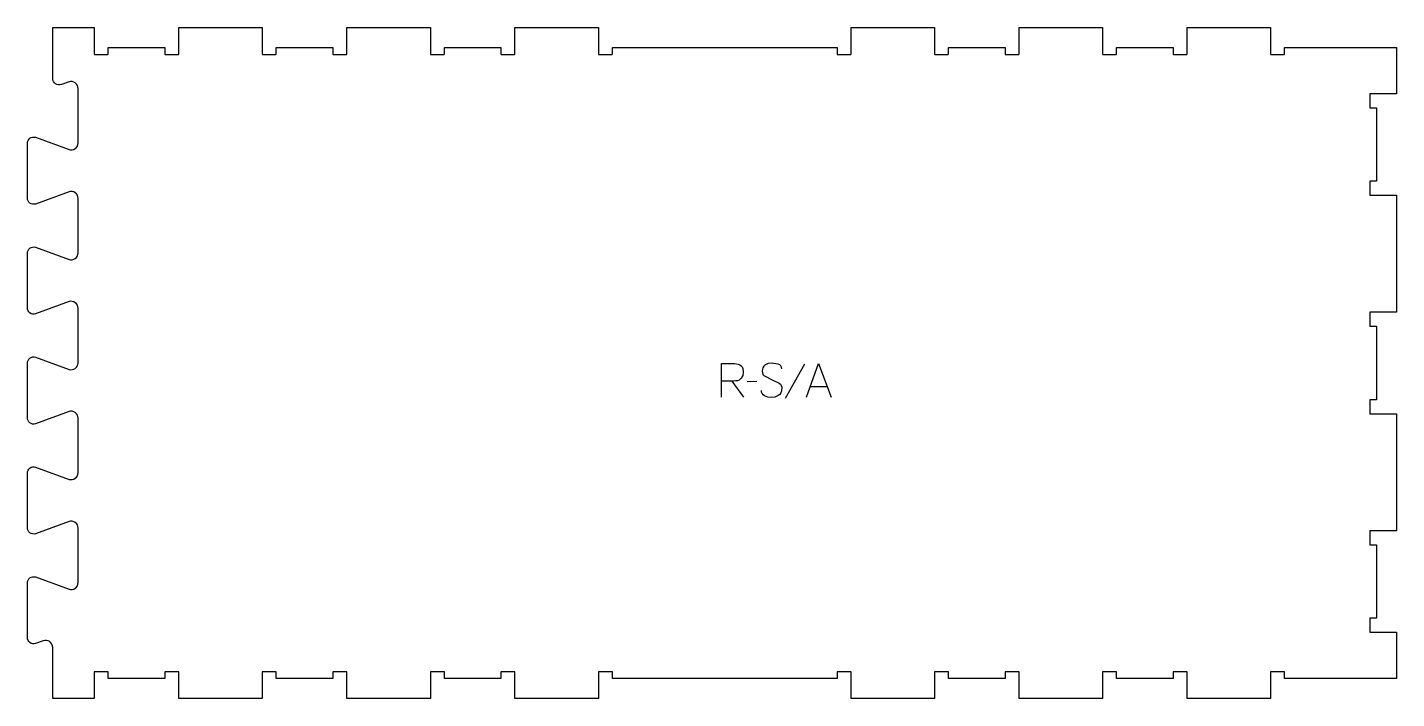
# Model space of a CAD drawing. Header units: millimetres. Extents: x -617 to 605, y -299 to 300.
import ezdxf

# ---------------------------------------------------------------- set-up
doc = ezdxf.new("R2010")
doc.units = ezdxf.units.MM
doc.layers.add('1_ANYTOOL_1MMDEEP_LABELS_S', color=2, linetype='Continuous', true_color=0xffff00)
doc.layers.add('4_ANYTOOL_CUTTHROUGH_OUTSI', color=5, linetype='Continuous', true_color=0x0000ff)

msp = doc.modelspace()

# ---------------------------------------------------------------- linework, layer by layer
at = {"layer": '1_ANYTOOL_1MMDEEP_LABELS_S'}
for p, q in [((77, -0.5), (59.8, -31.2)), ((12, -15.6), (22.5, -30)), ((34.5, -16.1), (25.7, -16.2)), ((82.2, -20.4), (97.1, -20.4))]:
    msp.add_line(p, q, dxfattribs=at)
for points in [[(3, -30), (3, 0), (14.4, 0), (17.9, -0.5), (19.2, -1.1), (20.3, -2), (21.2, -3.1), (21.8, -4.4), (22.3, -7.8), (21.9, -10.6), (20.5, -13), (19.6, -14.1), (18.5, -14.8), (17.2, -15.3), (15.8, -15.5), (14, -15.6), (12, -15.6), (3.1, -15.6)], [(56.7, -4.6), (56.5, -3.2), (55.9, -2.1), (54.9, -1.2), (53.4, -0.6), (47.3, 0.3), (44.4, -0.1), (41.7, -1.5), (40.6, -2.5), (39.8, -3.7), (39.4, -5.1), (39.2, -6.7), (39.4, -8.3), (39.9, -9.7), (40.8, -10.8), (48.2, -14.6), (54.3, -17.5), (55.4, -18.5), (56.2, -19.7), (56.6, -21.2), (56.4, -24.7), (55.7, -26.2), (54.8, -27.5), (53.5, -28.5), (50.5, -29.9), (47.3, -30.3), (44.1, -30), (41.2, -28.8), (40, -27.9), (39.2, -26.8), (38.7, -25.6), (38.5, -24.1)], [(78.7, -30), (89.6, 0), (100.7, -30)]]:
    msp.add_lwpolyline(points, dxfattribs=at)
at = {"layer": '4_ANYTOOL_CUTTHROUGH_OUTSI'}
msp.add_lwpolyline([(-594, -253.1, 0.522088), (-602.5, -247.3), (-609.3, -249.8, -0.501976), (-616.7, -244.3), (-616.7, -195.8, -0.501976), (-609.3, -190.3), (-579.5, -201.3, 0.503222), (-571.4, -195.3), (-571.4, -146.8, 0.503225), (-579.5, -140.8), (-609.3, -151.8, -0.501976), (-616.7, -146.3), (-616.7, -97.8, -0.501976), (-609.3, -92.3), (-579.5, -103.3, 0.503222), (-571.4, -97.3), (-571.4, -48.8, 0.503225), (-579.5, -42.8), (-609.3, -53.8, -0.501976), (-616.7, -48.3), (-616.7, 0.2, -0.501976), (-609.3, 5.7), (-579.5, -5.3, 0.503222), (-571.4, 0.7), (-571.4, 49.2, 0.503225), (-579.5, 55.2), (-609.3, 44.2, -0.501976), (-616.7, 49.7), (-616.7, 98.2, -0.501976), (-609.3, 103.7), (-579.5, 92.7, 0.503222), (-571.4, 98.7), (-571.4, 147.2, 0.503225), (-579.5, 153.2), (-609.3, 142.2, -0.501976), (-616.7, 147.7), (-616.7, 196.2, -0.501976), (-609.3, 201.7), (-579.5, 190.7, 0.503222), (-571.4, 196.7), (-571.4, 245.2, 0.503225), (-579.5, 251.2), (-586.3, 248.7, -0.522087), (-594, 254.1), (-594, 299.7), (-557, 299.7), (-557, 276, 0.414214), (-556.8, 275.7), (-544.8, 275.7, 0.414214), (-544.5, 276), (-544.5, 281.7), (-494, 281.7), (-494, 276, 0.414214), (-493.8, 275.7), (-481.8, 275.7, 0.414214), (-481.5, 276), (-481.5, 299.7), (-407, 299.7), (-407, 276, 0.414214), (-406.8, 275.7), (-394.8, 275.7, 0.414214), (-394.5, 276), (-394.5, 281.7), (-344, 281.7), (-344, 276, 0.414214), (-343.8, 275.7), (-331.8, 275.7, 0.414214), (-331.5, 276), (-331.5, 299.7), (-257, 299.7), (-257, 276, 0.414214), (-256.8, 275.7), (-244.8, 275.7, 0.414214), (-244.5, 276), (-244.5, 281.7), (-194, 281.7), (-194, 276, 0.414214), (-193.8, 275.7), (-181.8, 275.7, 0.414214), (-181.5, 276), (-181.5, 299.7), (-107, 299.7), (-107, 276, 0.414214), (-106.8, 275.7), (-94.8, 275.7, 0.414214), (-94.5, 276), (-94.5, 281.7), (106, 281.7), (106, 276, 0.414214), (106.2, 275.7), (118.2, 275.7, 0.414214), (118.5, 276), (118.5, 299.7), (193, 299.7), (193, 276, 0.414214), (193.2, 275.7), (205.2, 275.7, 0.414214), (205.5, 276), (205.5, 281.7), (256, 281.7), (256, 276, 0.414214), (256.2, 275.7), (268.2, 275.7, 0.414214), (268.5, 276), (268.5, 299.7), (343, 299.7), (343, 276, 0.414214), (343.2, 275.7), (355.2, 275.7, 0.414214), (355.5, 276), (355.5, 281.7), (406, 281.7), (406, 276, 0.414214), (406.2, 275.7), (418.2, 275.7, 0.414214), (418.5, 276), (418.5, 299.7), (493, 299.7), (493, 276, 0.414214), (493.2, 275.7), (505.2, 275.7, 0.414214), (505.5, 276), (505.5, 281.7), (605.5, 281.7), (605.5, 240.6), (581.7, 240.6, 0.414214), (581.5, 240.4), (581.5, 228.4, 0.414214), (581.7, 228.1), (587.5, 228.1), (587.5, 162.6), (581.7, 162.6, 0.414214), (581.5, 162.4), (581.5, 150.4, 0.414214), (581.7, 150.1), (605.5, 150.1), (605.5, 45.7), (581.7, 45.7, 0.414214), (581.5, 45.5), (581.5, 33.5, 0.414214), (581.7, 33.2), (587.5, 33.2), (587.5, -32.3), (581.7, -32.3, 0.414214), (581.5, -32.5), (581.5, -44.5, 0.414214), (581.7, -44.8), (605.5, -44.8), (605.5, -149.2), (581.7, -149.2, 0.414214), (581.5, -149.4), (581.5, -161.4, 0.414214), (581.7, -161.7), (587.5, -161.7), (587.5, -227.2), (581.7, -227.2, 0.414214), (581.5, -227.4), (581.5, -239.4, 0.414214), (581.7, -239.7), (605.5, -239.7), (605.5, -280.8), (505.5, -280.8), (505.5, -275, 0.414214), (505.2, -274.8), (493.2, -274.8, 0.414214), (493, -275), (493, -298.8), (418.5, -298.8), (418.5, -275, 0.414214), (418.2, -274.8), (406.2, -274.8, 0.414214), (406, -275), (406, -280.8), (355.5, -280.8), (355.5, -275, 0.414214), (355.2, -274.8), (343.2, -274.8, 0.414214), (343, -275), (343, -298.8), (268.5, -298.8), (268.5, -275, 0.414214), (268.2, -274.8), (256.2, -274.8, 0.414214), (256, -275), (256, -280.8), (205.5, -280.8), (205.5, -275, 0.414214), (205.2, -274.8), (193.2, -274.8, 0.414214), (193, -275), (193, -298.8), (118.5, -298.8), (118.5, -275, 0.414214), (118.2, -274.8), (106.2, -274.8, 0.414214), (106, -275), (106, -280.8), (-94.5, -280.8), (-94.5, -275, 0.414214), (-94.8, -274.8), (-106.8, -274.8, 0.414214), (-107, -275), (-107, -298.8), (-181.5, -298.8), (-181.5, -275, 0.414214), (-181.8, -274.8), (-193.8, -274.8, 0.414214), (-194, -275), (-194, -280.8), (-244.5, -280.8), (-244.5, -275, 0.414214), (-244.8, -274.8), (-256.8, -274.8, 0.414214), (-257, -275), (-257, -298.8), (-331.5, -298.8), (-331.5, -275, 0.414214), (-331.8, -274.8), (-343.8, -274.8, 0.414214), (-344, -275), (-344, -280.8), (-394.5, -280.8), (-394.5, -275, 0.414214), (-394.8, -274.8), (-406.8, -274.8, 0.414214), (-407, -275), (-407, -298.8), (-481.5, -298.8), (-481.5, -275, 0.414214), (-481.8, -274.8), (-493.8, -274.8, 0.414214), (-494, -275), (-494, -280.8), (-544.5, -280.8), (-544.5, -275, 0.414214), (-544.8, -274.8), (-556.8, -274.8, 0.414214), (-557, -275), (-557, -298.8), (-594, -298.8)], format="xyb", close=True, dxfattribs=at)

doc.saveas('drawing.dxf')
